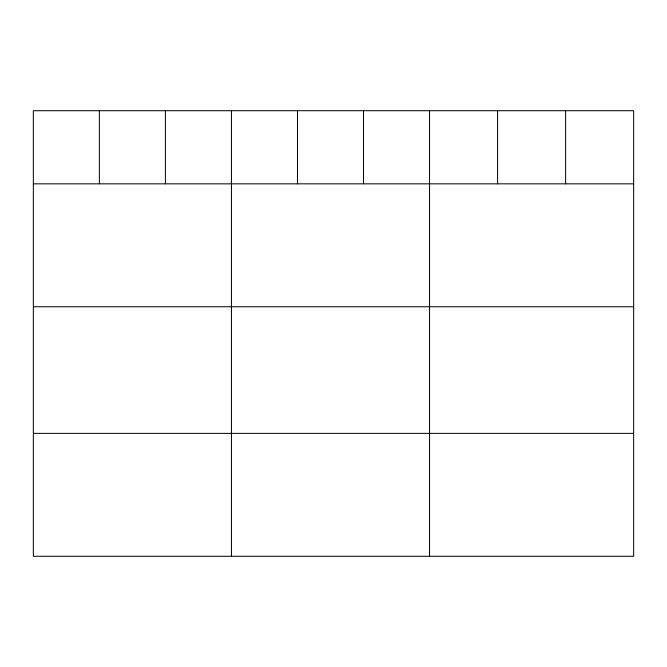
<?xml version="1.0" encoding="UTF-8"?>
<svg xmlns="http://www.w3.org/2000/svg" width="667" height="667" viewBox="0 0 667 667"><rect width="100%" height="100%" fill="white"/><g stroke="black" fill="none" stroke-linecap="round" stroke-linejoin="round"><path stroke-width="1" d="M633.65 183.834L633.65 556.286L33.35 556.286L33.35 110.714L633.65 110.714L633.65 183.834L33.35 183.834M33.35 306.745L633.65 306.745M33.35 433.375L633.65 433.375M565.616 110.714L565.616 183.834M497.582 110.714L497.582 183.834M429.548 110.714L429.548 556.286M363.515 110.714L363.515 183.834M297.482 110.714L297.482 183.834M231.449 110.714L231.449 556.286M165.416 110.714L165.416 183.834M99.383 110.714L99.383 183.834"/></g></svg>
